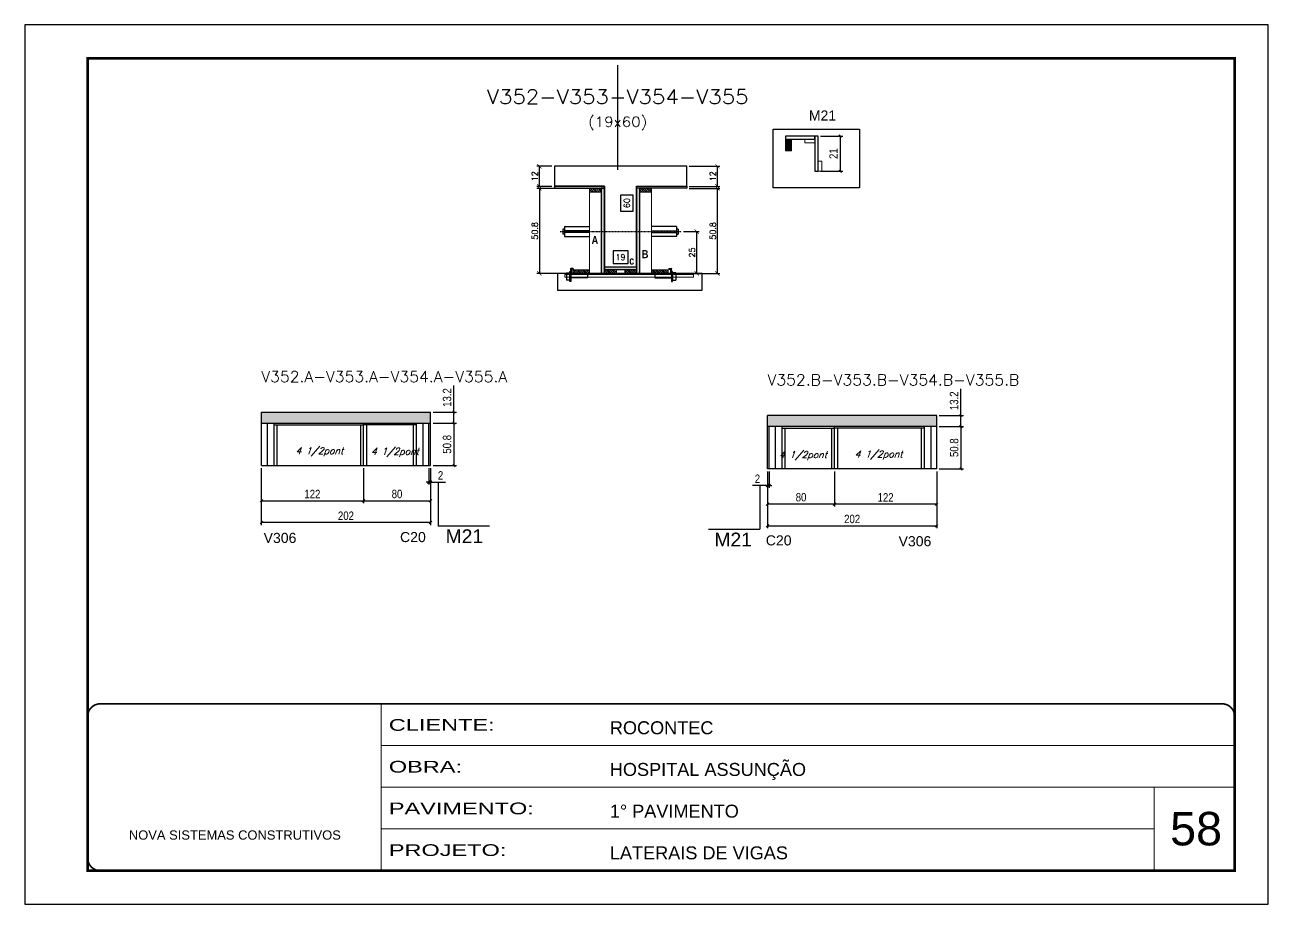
# Model space of a CAD drawing. Extents: x 137137 to 143418, y 10464 to 34486.
# Drawn here: x 138722 to 140207, y 17356 to 18406 of the extents above; entities that cross this region are included whole.
import ezdxf
from ezdxf.enums import TextEntityAlignment as Align

# ---------------------------------------------------------------- set-up
doc = ezdxf.new("R2010")
doc.units = 0
for name, pattern in [('CONTINUO', [0]), ('DASHED', [0.75, 0.5, -0.25]), ('HIDDEN', [0.375, 0.25, -0.125])]:
    doc.linetypes.add(name, pattern=pattern)
for name, color, linetype in [('5', 5, 'Continuous'), ('barrote', 251, 'Continuous'), ('COTA', 241, 'Continuous'), ('Cota Seção (2x)', 4, 'Continuous'), ('detalhes', 4, 'Continuous'), ('NOMENCLATURA', 7, 'Continuous'), ('Painéis', 200, 'Continuous'), ('presilha', 1, 'Continuous'), ('SARR_2.2x7', 40, 'Continuous'), ('SARR_3.5x7', 81, 'Continuous'), ('TENSOR', 3, 'Continuous'), ('texto', 7, 'Continuous'), ('Texto de Titulo', 7, 'Continuous'), ('Texto Qtd Sarr', 242, 'Continuous')]:
    doc.layers.add(name, color=color, linetype=linetype)
for name, color, linetype, lineweight in [('CARIMBO', 255, 'Continuous', 9), ('CONCRETO', 251, 'Continuous', 25), ('Folhas', 255, 'Continuous', 9), ('Hachura', 251, 'Continuous', 9), ('Madeira', 126, 'Continuous', 18), ('Sarr 2.2x7', 40, 'Continuous', 9), ('SARRAFO DE PRESSAO', 251, 'DASHED', 9), ('SCO-___-LAJ', 2, 'Continuous', 0), ('Texto Seção', 7, 'Continuous', 15)]:
    doc.layers.add(name, color=color, linetype=linetype, lineweight=lineweight)
doc.layers.add('Laje_Perimetro', color=7, linetype='Continuous', plot=False)
doc.styles.add('ARIAL', font='arial.ttf')
doc.styles.add('COTA TECNICA', font='techl___.ttf', dxfattribs={"height": 10})
doc.styles.add('REGUA-120', font='ROMANS.shx', dxfattribs={"height": 15})
doc.styles.add('Romans', font='romans.shx')
doc.styles.get("Standard").update_dxf_attribs({"font": 'arial.ttf'})
doc.styles.add('TECNICA', font='techb___.ttf', dxfattribs={"height": 10})
doc.styles.add('Tecnologia', font='')
doc.styles.get('Tecnologia').set_extended_font_data('Forgotten Futurist')
doc.dimstyles.new('Cota Seção (2x)', dxfattribs={"dimtxt": 7, "dimasz": 5, "dimexe": 3, "dimexo": 3, "dimgap": 2, "dimtad": 3, "dimdec": 1, "dimlfac": 0.5, "dimzin": 12, "dimdsep": 46, "dimtxsty": 'Romans', "dimblk": 'ARCHTICK', "dimcen": 0, "dimclrd": 4, "dimclre": 4, "dimclrt": 1, "dimadec": 1, "dimazin": 3, "dimtfac": 1, "dimtdec": 1, "dimtmove": 0, "dimatfit": 3, "dimldrblk": 'OBLIQUE', "dimfxl": 1, "dimtolj": 1, "dimtzin": 12, "dimarcsym": 0})
doc.dimstyles.new('Cota Seção interna', dxfattribs={"dimtxt": 7, "dimasz": 6, "dimexe": 0.18, "dimexo": 2, "dimgap": -4, "dimtad": 3, "dimdec": 1, "dimlfac": 0.5, "dimzin": 12, "dimdsep": 46, "dimtxsty": 'Romans', "dimblk": 'ARCHTICK', "dimcen": 0.09, "dimse1": 1, "dimse2": 1, "dimsd1": 1, "dimsd2": 1, "dimclrd": 180, "dimclre": 5, "dimclrt": 1, "dimadec": 0, "dimazin": 3, "dimtfac": 1, "dimtdec": 1, "dimtofl": 0, "dimtmove": 0, "dimatfit": 3, "dimldrblk": 'ARCHTICK', "dimfxl": 1, "dimtolj": 1, "dimtzin": 0, "dimarcsym": 0})
doc.dimstyles.new('PAINEL', dxfattribs={"dimtxt": 10, "dimasz": 3, "dimexe": 3, "dimexo": 3, "dimgap": 3, "dimtad": 1, "dimdec": 1, "dimzin": 12, "dimdsep": 46, "dimtxsty": 'COTA TECNICA', "dimblk1": 'OBLIQUE', "dimblk2": 'OBLIQUE', "dimsah": 1, "dimcen": 0.9, "dimclrd": 4, "dimclre": 4, "dimclrt": 240, "dimadec": 1, "dimazin": 3, "dimtfac": 1, "dimtdec": 1, "dimtmove": 0, "dimatfit": 3, "dimfxl": 1, "dimtolj": 1, "dimtzin": 12, "dimarcsym": 0})

# ---------------------------------------------------------------- blocks, each defined once
blk = doc.blocks.new('9999999999')
at = {"color": 30, "linetype": 'CONTINUO'}
for p, q in [((98564.6, 34230.2), (98564.6, 34429.4)), ((98564.6, 34379.6), (99584, 34379.6)), ((98564.6, 34329.8), (99488, 34329.8)), ((99584, 34329.8), (99488, 34329.8)), ((99488, 34329.8), (99488, 34230.2)), ((98564.6, 34280), (99488, 34280))]:
    blk.add_line(p, q, dxfattribs=at)
at = {"color": 30, "linetype": 'CONTINUO', "const_width": 2}
blk.add_lwpolyline([(99584, 34230.2), (99584, 34414.4, 0.414214), (99569, 34429.4), (98229, 34429.4, 0.414214), (98214, 34414.4), (98214, 34245.2, 0.414214), (98229, 34230.2), (99584, 34230.2)], format="xyb", dxfattribs=at)
at = {"layer": 'Folhas'}
blk.add_lwpolyline([(98139, 34190.2), (99624, 34190.2), (99624, 35240.2), (98139, 35240.2)], close=True, dxfattribs=at)
at = {"layer": 'Folhas', "color": 30, "const_width": 3}
blk.add_lwpolyline([(98214, 34230.2), (99584, 34230.2), (99584, 35200.2), (98214, 35200.2)], close=True, dxfattribs=at)
at = {"color": 7, "linetype": 'Continuous', "ltscale": 5, "style": 'ARIAL'}
for s, height, p in [('ROCONTEC', 15.48, (98837.7, 34393.1)), ('HOSPITAL ASSUNÇÃO', 15.483, (98837.7, 34343.3)), ('1° PAVIMENTO', 15.483, (98837.7, 34293.5)), ('NOVA SISTEMAS CONSTRUTIVOS', 11.059, (98263.2, 34267.2)), ('LATERAIS DE VIGAS', 15.483, (98837.7, 34243.7))]:
    blk.add_text(s, height=height, dxfattribs=at).set_placement(p)
at = {"layer": 'Folhas', "color": 7, "style": 'Tecnologia', "width": 1.5}
for s, p in [('CLIENTE:', (98573.7, 34397.2)), ('OBRA:', (98573.7, 34347.3)), ('PAVIMENTO:', (98573.7, 34297.5)), ('PROJETO:', (98573.7, 34247.7))]:
    blk.add_text(s, height=14, dxfattribs=at).set_placement(p)
blk = doc.blocks.new('_ArchTick')
at = {"color": 0, "linetype": 'ByBlock', "const_width": 0.15}
blk.add_lwpolyline([(-0.5, -0.5), (0.5, 0.5)], dxfattribs=at)
blk = doc.blocks.new('*D2159')
at = {"layer": 'COTA', "color": 4, "lineweight": -2, "transparency": 16777216}
for p, q in [((139515.8, 18210.5), (139552.5, 18210.5)), ((139549.5, 18108.9), (139549.5, 18210.5)), ((139498.2, 18108.9), (139552.5, 18108.9))]:
    blk.add_line(p, q, dxfattribs=at)
at = {"layer": 'Defpoints', "color": 0, "transparency": 16777216}
for p in [(139512.8, 18210.5), (139549.5, 18210.5), (139495.2, 18108.9)]:
    blk.add_point(p, dxfattribs=at)
at = {"layer": 'COTA', "color": 4, "lineweight": -2, "transparency": 16777216, "xscale": 5, "yscale": 5, "zscale": 5}
for p, rotation in [((139549.5, 18210.5), 90), ((139549.5, 18108.9), 270)]:
    blk.add_blockref('_ArchTick', p, dxfattribs=dict(at, rotation=rotation))
at = {"layer": 'COTA', "color": 1, "transparency": 16777216, "insert": (139544, 18159.7), "char_height": 7, "attachment_point": 5, "rotation": 90, "style": 'Romans'}
blk.add_mtext('\\A1;50.8', dxfattribs=at)
blk = doc.blocks.new('_Oblique')
at = {"color": 0, "linetype": 'ByBlock', "lineweight": -2}
blk.add_line((-0.5, -0.5), (0.5, 0.5), dxfattribs=at)
blk = doc.blocks.new('*D2160')
at = {"layer": 'COTA', "color": 4, "lineweight": -2, "transparency": 16777216}
for p, q in [((139515.8, 18236.9), (139552.5, 18236.9)), ((139549.5, 18212.9), (139549.5, 18236.9)), ((139515.8, 18212.9), (139552.5, 18212.9))]:
    blk.add_line(p, q, dxfattribs=at)
at = {"layer": 'Defpoints', "color": 0, "transparency": 16777216}
for p in [(139512.8, 18236.9), (139549.5, 18236.9), (139512.8, 18212.9)]:
    blk.add_point(p, dxfattribs=at)
at = {"layer": 'COTA', "color": 4, "lineweight": -2, "transparency": 16777216, "xscale": 5, "yscale": 5, "zscale": 5}
for p, rotation in [((139549.5, 18236.9), 90), ((139549.5, 18212.9), 270)]:
    blk.add_blockref('_ArchTick', p, dxfattribs=dict(at, rotation=rotation))
at = {"layer": 'COTA', "color": 1, "transparency": 16777216, "insert": (139544, 18224.9), "char_height": 7, "attachment_point": 5, "rotation": 90, "style": 'Romans'}
blk.add_mtext('\\A1;12', dxfattribs=at)
blk = doc.blocks.new('*D2161')
at = {"layer": 'Cota Seção (2x)', "color": 180, "lineweight": -2, "transparency": 16777216}
for p, q in [((139448.8, 18202.4), (139433.8, 18202.4)), ((139433.8, 18202.4), (139433.8, 18183.4)), ((139448.8, 18183.4), (139448.8, 18202.4)), ((139433.8, 18183.4), (139448.8, 18183.4))]:
    blk.add_line(p, q, dxfattribs=at)
at = {"layer": 'Defpoints', "color": 0, "transparency": 16777216}
for p in [(139452.8, 18236.9), (139452.8, 18236.9), (139452.8, 18116.9)]:
    blk.add_point(p, dxfattribs=at)
at = {"layer": 'Cota Seção (2x)', "color": 1, "transparency": 16777216, "insert": (139441.3, 18192.9), "char_height": 7, "attachment_point": 5, "rotation": 90, "style": 'Romans'}
blk.add_mtext('\\A1;60', dxfattribs=at)
blk = doc.blocks.new('PRESILHA METÁLICA 1')
at = {"layer": 'presilha'}
for p, q in [((0, 13), (6, 13)), ((0, 13), (0, 0)), ((6, 0), (0, 0)), ((6, 15.5), (7.5, 15.5)), ((6, -2.5), (6, 15.5)), ((6, 13), (6, 0)), ((7.5, 10.6), (7.5, 19.9)), ((7.5, 15.5), (7.5, -2.5)), ((37.5, 4.1), (7.5, 4.1)), ((12, 21), (8.6, 21)), ((9, 11.6), (9, 18.9)), ((12, 19.5), (9.6, 19.5)), ((37.5, 11), (9.6, 11)), ((12, 21), (12, 19.5)), ((37.5, 11), (37.5, 4.1)), ((7.5, -2.5), (6, -2.5))]:
    blk.add_line(p, q, dxfattribs=at)
for centre, radius, start, end in [((8.6, 19.9), 1.14, 90, 180), ((9.6, 18.9), 0.57, 90, 180), ((9.6, 11.6), 0.57, 180, 270)]:
    blk.add_arc(centre, radius, start, end, dxfattribs=at)
blk = doc.blocks.new('*D2162')
at = {"layer": 'Cota Seção (2x)', "color": 180, "lineweight": -2, "transparency": 16777216}
for p, q in [((139442.8, 18135.9), (139424.8, 18135.9)), ((139424.8, 18135.9), (139424.8, 18120.9)), ((139442.8, 18120.9), (139442.8, 18135.9)), ((139424.8, 18120.9), (139442.8, 18120.9))]:
    blk.add_line(p, q, dxfattribs=at)
at = {"layer": 'Defpoints', "color": 0, "transparency": 16777216}
for p in [(139414.8, 18108.9), (139452.8, 18116.9), (139452.8, 18108.9)]:
    blk.add_point(p, dxfattribs=at)
at = {"layer": 'Cota Seção (2x)', "color": 1, "transparency": 16777216, "insert": (139433.8, 18128.4), "char_height": 7, "attachment_point": 5, "style": 'Romans'}
blk.add_mtext('\\A1;19', dxfattribs=at)
blk = doc.blocks.new('*D2163')
at = {"layer": 'COTA', "color": 4, "lineweight": -2, "transparency": 16777216}
for p, q in [((139393.8, 18210.5), (139333.8, 18210.5)), ((139336.8, 18210.5), (139336.8, 18108.9)), ((139393.8, 18108.9), (139333.8, 18108.9))]:
    blk.add_line(p, q, dxfattribs=at)
at = {"layer": 'Defpoints', "color": 0, "transparency": 16777216}
for p in [(139396.8, 18210.5), (139336.8, 18108.9), (139396.8, 18108.9)]:
    blk.add_point(p, dxfattribs=at)
at = {"layer": 'COTA', "color": 4, "lineweight": -2, "transparency": 16777216, "xscale": 5, "yscale": 5, "zscale": 5}
for p, rotation in [((139336.8, 18210.5), 90), ((139336.8, 18108.9), 270)]:
    blk.add_blockref('_ArchTick', p, dxfattribs=dict(at, rotation=rotation))
at = {"layer": 'COTA', "color": 1, "transparency": 16777216, "insert": (139331.3, 18159.7), "char_height": 7, "attachment_point": 5, "rotation": 90, "style": 'Romans'}
blk.add_mtext('\\A1;50.8', dxfattribs=at)
blk = doc.blocks.new('*D2164')
at = {"layer": 'COTA', "color": 4, "lineweight": -2, "transparency": 16777216}
for p, q in [((139509.1, 18158.9), (139527.7, 18158.9)), ((139524.7, 18158.9), (139524.7, 18108.9)), ((139509.1, 18108.9), (139527.7, 18108.9))]:
    blk.add_line(p, q, dxfattribs=at)
at = {"layer": 'Defpoints', "color": 0, "transparency": 16777216}
for p in [(139506.1, 18158.9), (139506.1, 18108.9), (139524.7, 18108.9)]:
    blk.add_point(p, dxfattribs=at)
at = {"layer": 'COTA', "color": 4, "lineweight": -2, "transparency": 16777216, "xscale": 5, "yscale": 5, "zscale": 5}
for p, rotation in [((139524.7, 18158.9), 90), ((139524.7, 18108.9), 270)]:
    blk.add_blockref('_ArchTick', p, dxfattribs=dict(at, rotation=rotation))
at = {"layer": 'COTA', "color": 1, "transparency": 16777216, "insert": (139519.2, 18133.9), "char_height": 7, "attachment_point": 5, "rotation": 90, "style": 'Romans'}
blk.add_mtext('\\A1;25', dxfattribs=at)
blk = doc.blocks.new('titulo1')
at = {"layer": 'Defpoints', "color": 252, "linetype": 'HIDDEN', "ltscale": 2}
blk.add_line((0, 0), (0, 125), dxfattribs=at)
at = {"layer": 'Defpoints', "style": 'Romans', "oblique": 15}
blk.add_attdef('FOLHA', text='', height=10, dxfattribs=at).set_placement((0, 15.6), align=Align.MIDDLE_CENTER)
at = {"layer": 'Texto Qtd Sarr', "color": 3, "style": 'Romans', "oblique": 15}
for tag, height, p in [('TITULO', 17, (0, 71.4)), ('SEÇÃO', 12, (0, 41.5))]:
    blk.add_attdef(tag, text='', height=height, dxfattribs=at).set_placement(p, align=Align.MIDDLE_CENTER)
blk = doc.blocks.new('*D2186')
at = {"layer": 'COTA', "color": 4, "lineweight": -2, "transparency": 16777216}
for p, q in [((139351.8, 18236.9), (139333.8, 18236.9)), ((139336.8, 18212.9), (139336.8, 18236.9)), ((139351.8, 18212.9), (139333.8, 18212.9))]:
    blk.add_line(p, q, dxfattribs=at)
at = {"layer": 'Defpoints', "color": 0, "transparency": 16777216}
for p in [(139336.8, 18236.9), (139354.8, 18236.9), (139354.8, 18212.9)]:
    blk.add_point(p, dxfattribs=at)
at = {"layer": 'COTA', "color": 4, "lineweight": -2, "transparency": 16777216, "xscale": 5, "yscale": 5, "zscale": 5}
for p, rotation in [((139336.8, 18236.9), 90), ((139336.8, 18212.9), 270)]:
    blk.add_blockref('_ArchTick', p, dxfattribs=dict(at, rotation=rotation))
at = {"layer": 'COTA', "color": 1, "transparency": 16777216, "insert": (139331.3, 18224.9), "char_height": 7, "attachment_point": 5, "rotation": 90, "style": 'Romans'}
blk.add_mtext('\\A1;12', dxfattribs=at)
blk = doc.blocks.new('*D2187')
at = {"layer": 'Defpoints', "color": 0, "linetype": 'ByBlock', "transparency": 16777216}
for p in [(139669.8, 18272.9), (139669.8, 18230.9), (139696.3, 18230.9)]:
    blk.add_point(p, dxfattribs=at)
at = {"layer": 'Sarr 2.2x7', "color": 4, "linetype": 'ByBlock', "lineweight": -2, "transparency": 16777216}
for p, q in [((139672.8, 18272.9), (139699.3, 18272.9)), ((139696.3, 18272.9), (139696.3, 18230.9)), ((139672.8, 18230.9), (139699.3, 18230.9))]:
    blk.add_line(p, q, dxfattribs=at)
at = {"layer": 'Sarr 2.2x7', "color": 4, "linetype": 'ByBlock', "lineweight": -2, "transparency": 16777216, "xscale": 3, "yscale": 3, "zscale": 3}
for p, rotation in [((139696.3, 18272.9), 90), ((139696.3, 18230.9), 270)]:
    blk.add_blockref('_Oblique', p, dxfattribs=dict(at, rotation=rotation))
at = {"layer": 'Sarr 2.2x7', "color": 240, "linetype": 'ByBlock', "transparency": 16777216, "insert": (139688.2, 18251.9), "char_height": 10, "attachment_point": 5, "rotation": 90, "style": 'COTA TECNICA'}
blk.add_mtext('\\A1;21', dxfattribs=at)
blk = doc.blocks.new('*D2188')
at = {"layer": 'COTA', "color": 4, "lineweight": -2, "ltscale": 25, "transparency": 16777216}
for p, q in [((139004.7, 17876.4), (139004.7, 17808.4)), ((139206.8, 17876.4), (139206.8, 17808.4)), ((139206.8, 17811.4), (139004.7, 17811.4))]:
    blk.add_line(p, q, dxfattribs=at)
at = {"layer": 'Defpoints', "color": 0, "ltscale": 25, "transparency": 16777216}
for p in [(139004.7, 17879.4), (139206.8, 17879.4), (139004.7, 17811.4)]:
    blk.add_point(p, dxfattribs=at)
at = {"layer": 'COTA', "color": 4, "lineweight": -2, "ltscale": 25, "transparency": 16777216, "xscale": 3, "yscale": 3, "zscale": 3, "rotation": 180}
blk.add_blockref('_Oblique', (139004.7, 17811.4), dxfattribs=at)
at = {"layer": 'COTA', "color": 4, "lineweight": -2, "ltscale": 25, "transparency": 16777216, "xscale": 3, "yscale": 3, "zscale": 3}
blk.add_blockref('_Oblique', (139206.8, 17811.4), dxfattribs=at)
at = {"layer": 'COTA', "color": 240, "ltscale": 25, "transparency": 16777216, "insert": (139105.8, 17819.5), "char_height": 10, "attachment_point": 5, "style": 'COTA TECNICA'}
blk.add_mtext('\\A1;202', dxfattribs=at)
blk = doc.blocks.new('*D2209')
at = {"layer": 'COTA', "color": 4, "lineweight": -2, "ltscale": 25, "transparency": 16777216}
for p, q in [((139004.7, 17876.4), (139004.7, 17834.4)), ((139126.7, 17876.4), (139126.7, 17834.4)), ((139004.7, 17837.4), (139126.7, 17837.4))]:
    blk.add_line(p, q, dxfattribs=at)
at = {"layer": 'Defpoints', "color": 0, "ltscale": 25, "transparency": 16777216}
for p in [(139004.7, 17879.4), (139126.7, 17879.4), (139126.7, 17837.4)]:
    blk.add_point(p, dxfattribs=at)
at = {"layer": 'COTA', "color": 4, "lineweight": -2, "ltscale": 25, "transparency": 16777216, "xscale": 3, "yscale": 3, "zscale": 3, "rotation": 180}
blk.add_blockref('_Oblique', (139004.7, 17837.4), dxfattribs=at)
at = {"layer": 'COTA', "color": 4, "lineweight": -2, "ltscale": 25, "transparency": 16777216, "xscale": 3, "yscale": 3, "zscale": 3}
blk.add_blockref('_Oblique', (139126.7, 17837.4), dxfattribs=at)
at = {"layer": 'COTA', "color": 240, "ltscale": 25, "transparency": 16777216, "insert": (139065.7, 17845.5), "char_height": 10, "attachment_point": 5, "style": 'COTA TECNICA'}
blk.add_mtext('\\A1;122', dxfattribs=at)
blk = doc.blocks.new('*D2180')
at = {"layer": 'COTA', "color": 4, "lineweight": -2, "ltscale": 25, "transparency": 16777216}
for p, q in [((139126.7, 17876.4), (139126.7, 17834.4)), ((139206.8, 17876.4), (139206.8, 17834.4)), ((139126.7, 17837.4), (139206.8, 17837.4))]:
    blk.add_line(p, q, dxfattribs=at)
at = {"layer": 'Defpoints', "color": 0, "ltscale": 25, "transparency": 16777216}
for p in [(139126.7, 17879.4), (139206.8, 17879.4), (139206.8, 17837.4)]:
    blk.add_point(p, dxfattribs=at)
at = {"layer": 'COTA', "color": 4, "lineweight": -2, "ltscale": 25, "transparency": 16777216, "xscale": 3, "yscale": 3, "zscale": 3, "rotation": 180}
blk.add_blockref('_Oblique', (139126.7, 17837.4), dxfattribs=at)
at = {"layer": 'COTA', "color": 4, "lineweight": -2, "ltscale": 25, "transparency": 16777216, "xscale": 3, "yscale": 3, "zscale": 3}
blk.add_blockref('_Oblique', (139206.8, 17837.4), dxfattribs=at)
at = {"layer": 'COTA', "color": 240, "ltscale": 25, "transparency": 16777216, "insert": (139166.8, 17845.5), "char_height": 10, "attachment_point": 5, "style": 'COTA TECNICA'}
blk.add_mtext('\\A1;80', dxfattribs=at)
blk = doc.blocks.new('*D2210')
at = {"layer": 'COTA', "color": 4, "lineweight": -2, "ltscale": 25, "transparency": 16777216}
for p, q in [((139209.8, 17930.2), (139237.8, 17930.2)), ((139234.8, 17930.2), (139234.8, 17879.4)), ((139209.8, 17879.4), (139237.8, 17879.4))]:
    blk.add_line(p, q, dxfattribs=at)
at = {"layer": 'Defpoints', "color": 0, "ltscale": 25, "transparency": 16777216}
for p in [(139206.8, 17930.2), (139206.8, 17879.4), (139234.8, 17879.4)]:
    blk.add_point(p, dxfattribs=at)
at = {"layer": 'COTA', "color": 4, "lineweight": -2, "ltscale": 25, "transparency": 16777216, "xscale": 3, "yscale": 3, "zscale": 3}
for p, rotation in [((139234.8, 17930.2), 90), ((139234.8, 17879.4), 270)]:
    blk.add_blockref('_Oblique', p, dxfattribs=dict(at, rotation=rotation))
at = {"layer": 'COTA', "color": 240, "ltscale": 25, "transparency": 16777216, "insert": (139226.6, 17904.8), "char_height": 10, "attachment_point": 5, "rotation": 90, "style": 'COTA TECNICA'}
blk.add_mtext('\\A1;50.8', dxfattribs=at)
blk = doc.blocks.new('*D2211')
at = {"layer": 'COTA', "color": 4, "lineweight": -2, "ltscale": 25, "transparency": 16777216}
for p, q in [((139234.8, 17943.4), (139234.8, 17975.1)), ((139209.8, 17943.4), (139237.8, 17943.4)), ((139234.8, 17930.2), (139234.8, 17943.4)), ((139209.8, 17930.2), (139237.8, 17930.2))]:
    blk.add_line(p, q, dxfattribs=at)
at = {"layer": 'Defpoints', "color": 0, "ltscale": 25, "transparency": 16777216}
for p in [(139206.8, 17943.4), (139234.8, 17943.4), (139206.8, 17930.2)]:
    blk.add_point(p, dxfattribs=at)
at = {"layer": 'COTA', "color": 4, "lineweight": -2, "ltscale": 25, "transparency": 16777216, "xscale": 3, "yscale": 3, "zscale": 3}
for p, rotation in [((139234.8, 17943.4), 90), ((139234.8, 17930.2), 270)]:
    blk.add_blockref('_Oblique', p, dxfattribs=dict(at, rotation=rotation))
at = {"layer": 'COTA', "color": 240, "ltscale": 25, "transparency": 16777216, "insert": (139226.6, 17960.7), "char_height": 10, "attachment_point": 5, "rotation": 90, "style": 'COTA TECNICA'}
blk.add_mtext('\\A1;13.2', dxfattribs=at)
blk = doc.blocks.new('*D2212')
at = {"layer": 'COTA', "color": 4, "lineweight": -2, "ltscale": 25, "transparency": 16777216}
for p, q in [((139204.8, 17876.4), (139204.8, 17856.7)), ((139206.8, 17876.4), (139206.8, 17856.7)), ((139204.8, 17859.7), (139201.8, 17859.7)), ((139204.8, 17859.7), (139206.8, 17859.7)), ((139206.8, 17859.7), (139224.9, 17859.7))]:
    blk.add_line(p, q, dxfattribs=at)
at = {"layer": 'Defpoints', "color": 0, "ltscale": 25, "transparency": 16777216}
for p in [(139204.8, 17879.4), (139206.8, 17879.4), (139206.8, 17859.7)]:
    blk.add_point(p, dxfattribs=at)
at = {"layer": 'COTA', "color": 4, "lineweight": -2, "ltscale": 25, "transparency": 16777216, "xscale": 3, "yscale": 3, "zscale": 3}
blk.add_blockref('_Oblique', (139204.8, 17859.7), dxfattribs=at)
at = {"layer": 'COTA', "color": 4, "lineweight": -2, "ltscale": 25, "transparency": 16777216, "xscale": 3, "yscale": 3, "zscale": 3, "rotation": 180}
blk.add_blockref('_Oblique', (139206.8, 17859.7), dxfattribs=at)
at = {"layer": 'COTA', "color": 240, "ltscale": 25, "transparency": 16777216, "insert": (139218.8, 17867.7), "char_height": 10, "attachment_point": 5, "style": 'COTA TECNICA'}
blk.add_mtext('\\A1;2', dxfattribs=at)
blk = doc.blocks.new('*D2213')
at = {"layer": 'COTA', "color": 4, "lineweight": -2, "ltscale": 25, "transparency": 16777216}
for p, q in [((139609.4, 17872.4), (139609.4, 17804.5)), ((139811.4, 17872.4), (139811.4, 17804.5)), ((139609.4, 17807.5), (139811.4, 17807.5))]:
    blk.add_line(p, q, dxfattribs=at)
at = {"layer": 'Defpoints', "color": 0, "ltscale": 25, "transparency": 16777216}
for p in [(139609.4, 17875.4), (139811.4, 17875.4), (139811.4, 17807.5)]:
    blk.add_point(p, dxfattribs=at)
at = {"layer": 'COTA', "color": 4, "lineweight": -2, "ltscale": 25, "transparency": 16777216, "xscale": 3, "yscale": 3, "zscale": 3, "rotation": 180}
blk.add_blockref('_Oblique', (139609.4, 17807.5), dxfattribs=at)
at = {"layer": 'COTA', "color": 4, "lineweight": -2, "ltscale": 25, "transparency": 16777216, "xscale": 3, "yscale": 3, "zscale": 3}
blk.add_blockref('_Oblique', (139811.4, 17807.5), dxfattribs=at)
at = {"layer": 'COTA', "color": 240, "ltscale": 25, "transparency": 16777216, "insert": (139710.4, 17815.6), "char_height": 10, "attachment_point": 5, "style": 'COTA TECNICA'}
blk.add_mtext('\\A1;202', dxfattribs=at)
blk = doc.blocks.new('*D2214')
at = {"layer": 'COTA', "color": 4, "lineweight": -2, "ltscale": 25, "transparency": 16777216}
for p, q in [((139689.4, 17872.4), (139689.4, 17830.4)), ((139811.4, 17872.4), (139811.4, 17830.4)), ((139811.4, 17833.4), (139689.4, 17833.4))]:
    blk.add_line(p, q, dxfattribs=at)
at = {"layer": 'Defpoints', "color": 0, "ltscale": 25, "transparency": 16777216}
for p in [(139689.4, 17875.4), (139811.4, 17875.4), (139689.4, 17833.4)]:
    blk.add_point(p, dxfattribs=at)
at = {"layer": 'COTA', "color": 4, "lineweight": -2, "ltscale": 25, "transparency": 16777216, "xscale": 3, "yscale": 3, "zscale": 3, "rotation": 180}
blk.add_blockref('_Oblique', (139689.4, 17833.4), dxfattribs=at)
at = {"layer": 'COTA', "color": 4, "lineweight": -2, "ltscale": 25, "transparency": 16777216, "xscale": 3, "yscale": 3, "zscale": 3}
blk.add_blockref('_Oblique', (139811.4, 17833.4), dxfattribs=at)
at = {"layer": 'COTA', "color": 240, "ltscale": 25, "transparency": 16777216, "insert": (139750.4, 17841.5), "char_height": 10, "attachment_point": 5, "style": 'COTA TECNICA'}
blk.add_mtext('\\A1;122', dxfattribs=at)
blk = doc.blocks.new('*D2181')
at = {"layer": 'COTA', "color": 4, "lineweight": -2, "ltscale": 25, "transparency": 16777216}
for p, q in [((139609.4, 17872.4), (139609.4, 17830.4)), ((139689.4, 17872.4), (139689.4, 17830.4)), ((139689.4, 17833.4), (139609.4, 17833.4))]:
    blk.add_line(p, q, dxfattribs=at)
at = {"layer": 'Defpoints', "color": 0, "ltscale": 25, "transparency": 16777216}
for p in [(139609.4, 17875.4), (139689.4, 17875.4), (139609.4, 17833.4)]:
    blk.add_point(p, dxfattribs=at)
at = {"layer": 'COTA', "color": 4, "lineweight": -2, "ltscale": 25, "transparency": 16777216, "xscale": 3, "yscale": 3, "zscale": 3, "rotation": 180}
blk.add_blockref('_Oblique', (139609.4, 17833.4), dxfattribs=at)
at = {"layer": 'COTA', "color": 4, "lineweight": -2, "ltscale": 25, "transparency": 16777216, "xscale": 3, "yscale": 3, "zscale": 3}
blk.add_blockref('_Oblique', (139689.4, 17833.4), dxfattribs=at)
at = {"layer": 'COTA', "color": 240, "ltscale": 25, "transparency": 16777216, "insert": (139649.4, 17841.6), "char_height": 10, "attachment_point": 5, "style": 'COTA TECNICA'}
blk.add_mtext('\\A1;80', dxfattribs=at)
blk = doc.blocks.new('*D2215')
at = {"layer": 'COTA', "color": 4, "lineweight": -2, "ltscale": 25, "transparency": 16777216}
for p, q in [((139609.4, 17872.4), (139609.4, 17852.7)), ((139611.4, 17872.4), (139611.4, 17852.7)), ((139609.4, 17855.7), (139591.3, 17855.7)), ((139611.4, 17855.7), (139609.4, 17855.7)), ((139611.4, 17855.7), (139614.4, 17855.7))]:
    blk.add_line(p, q, dxfattribs=at)
at = {"layer": 'Defpoints', "color": 0, "ltscale": 25, "transparency": 16777216}
for p in [(139609.4, 17875.4), (139611.4, 17875.4), (139609.4, 17855.7)]:
    blk.add_point(p, dxfattribs=at)
at = {"layer": 'COTA', "color": 4, "lineweight": -2, "ltscale": 25, "transparency": 16777216, "xscale": 3, "yscale": 3, "zscale": 3}
blk.add_blockref('_Oblique', (139609.4, 17855.7), dxfattribs=at)
at = {"layer": 'COTA', "color": 4, "lineweight": -2, "ltscale": 25, "transparency": 16777216, "xscale": 3, "yscale": 3, "zscale": 3, "rotation": 180}
blk.add_blockref('_Oblique', (139611.4, 17855.7), dxfattribs=at)
at = {"layer": 'COTA', "color": 240, "ltscale": 25, "transparency": 16777216, "insert": (139597.3, 17863.7), "char_height": 10, "attachment_point": 5, "style": 'COTA TECNICA'}
blk.add_mtext('\\A1;2', dxfattribs=at)
blk = doc.blocks.new('*D2216')
at = {"layer": 'COTA', "color": 4, "lineweight": -2, "ltscale": 25, "transparency": 16777216}
for p, q in [((139814.4, 17926.2), (139843.4, 17926.2)), ((139840.4, 17926.2), (139840.4, 17875.4)), ((139814.4, 17875.4), (139843.4, 17875.4))]:
    blk.add_line(p, q, dxfattribs=at)
at = {"layer": 'Defpoints', "color": 0, "ltscale": 25, "transparency": 16777216}
for p in [(139811.4, 17926.2), (139811.4, 17875.4), (139840.4, 17875.4)]:
    blk.add_point(p, dxfattribs=at)
at = {"layer": 'COTA', "color": 4, "lineweight": -2, "ltscale": 25, "transparency": 16777216, "xscale": 3, "yscale": 3, "zscale": 3}
for p, rotation in [((139840.4, 17926.2), 90), ((139840.4, 17875.4), 270)]:
    blk.add_blockref('_Oblique', p, dxfattribs=dict(at, rotation=rotation))
at = {"layer": 'COTA', "color": 240, "ltscale": 25, "transparency": 16777216, "insert": (139832.3, 17900.8), "char_height": 10, "attachment_point": 5, "rotation": 90, "style": 'COTA TECNICA'}
blk.add_mtext('\\A1;50.8', dxfattribs=at)
blk = doc.blocks.new('*D2217')
at = {"layer": 'COTA', "color": 4, "lineweight": -2, "ltscale": 25, "transparency": 16777216}
for p, q in [((139840.4, 17939.4), (139840.4, 17971.2)), ((139814.4, 17939.4), (139843.4, 17939.4)), ((139840.4, 17926.2), (139840.4, 17939.4)), ((139814.4, 17926.2), (139843.4, 17926.2))]:
    blk.add_line(p, q, dxfattribs=at)
at = {"layer": 'Defpoints', "color": 0, "ltscale": 25, "transparency": 16777216}
for p in [(139811.4, 17939.4), (139840.4, 17939.4), (139811.4, 17926.2)]:
    blk.add_point(p, dxfattribs=at)
at = {"layer": 'COTA', "color": 4, "lineweight": -2, "ltscale": 25, "transparency": 16777216, "xscale": 3, "yscale": 3, "zscale": 3}
for p, rotation in [((139840.4, 17939.4), 90), ((139840.4, 17926.2), 270)]:
    blk.add_blockref('_Oblique', p, dxfattribs=dict(at, rotation=rotation))
at = {"layer": 'COTA', "color": 240, "ltscale": 25, "transparency": 16777216, "insert": (139832.2, 17956.8), "char_height": 10, "attachment_point": 5, "rotation": 90, "style": 'COTA TECNICA'}
blk.add_mtext('\\A1;13.2', dxfattribs=at)

msp = doc.modelspace()

# ---------------------------------------------------------------- hatches: boundary and pattern name
at = {"layer": 'COTA', "linetype": 'ByBlock'}
h = msp.add_hatch(dxfattribs=at)
h.set_pattern_fill('AR-CONC', color=256, scale=0.03)
h.set_pattern_definition([(50, (-370.7545, -15249.248), (5.46554007, -0.47817257), [0.5715, -6.2865]), (355, (-370.7545, -15249.248), (-1.05730264, 5.73170536), [0.4572, -5.02921753]), (100.4514447, (-370.299, -15249.2876), (4.40823741, 5.25353256), [0.48570026, -5.34270734]), (46.1842, (-370.7545, -15247.724), (8.13237123, -1.26126984), [0.85725, -9.42975]), (96.6355576, (-370.077, -15247.829), (7.122124, 7.42278374), [0.7285507, -8.01406824]), (351.184151, (-370.7545, -15247.724), (7.122124, 7.42278374), [0.685799, -7.54379196]), (21, (-369.9925, -15248.105), (4.54843174, -3.06795595), [0.5715, -6.2865]), (326, (-369.9925, -15248.105), (1.85406085, 5.52563898), [0.4572, -5.0292]), (71.451445, (-369.6135, -15248.3605), (6.40249258, 2.45768307), [0.48570026, -5.34269813]), (37.5, (-370.7545, -15249.2478), (0.092658098, 2.536651166), [0, -4.96824, 0, -5.1054, 0, -5.04825]), (7.5, (-370.7545, -15249.2478), (2.004589875, 3.005417245), [0, -2.91084, 0, -4.85394, 0, -1.92405]), (327.5, (-372.4538, -15249.2478), (4.067717855, -0.17186232), [0, -1.905, 0, -5.9436, 0, -7.8867]), (317.5, (-373.2158, -15249.2478), (4.44387544, 0.76279473), [0, -2.4765, 0, -3.94716, 0, -5.6007])])
h.paths.add_polyline_path([(139206.78, 17930.18), (139206.78, 17943.38), (139004.74, 17943.38), (139004.74, 17930.18)])
h = msp.add_hatch(dxfattribs=at)
h.set_pattern_fill('AR-CONC', color=256, scale=0.03)
h.set_pattern_definition([(50, (233.886, -15253.203), (5.46554007, -0.47817257), [0.5715, -6.2865]), (355, (233.886, -15253.203), (-1.05730264, 5.73170536), [0.4572, -5.02921753]), (100.4514447, (234.3413, -15253.243), (4.40823741, 5.25353256), [0.48570026, -5.34270734]), (46.1842, (233.886, -15251.679), (8.13237123, -1.26126984), [0.85725, -9.42975]), (96.6355576, (234.5635, -15251.784), (7.122124, 7.42278374), [0.7285507, -8.01406824]), (351.184151, (233.886, -15251.679), (7.122124, 7.42278374), [0.685799, -7.54379196]), (21, (234.648, -15252.06), (4.54843174, -3.06795595), [0.5715, -6.2865]), (326, (234.648, -15252.06), (1.85406085, 5.52563898), [0.4572, -5.0292]), (71.451445, (235.027, -15252.316), (6.40249258, 2.45768307), [0.48570026, -5.34269813]), (37.5, (233.8858, -15253.2032), (0.092658098, 2.536651166), [0, -4.96824, 0, -5.1054, 0, -5.04825]), (7.5, (233.8858, -15253.2032), (2.004589875, 3.005417245), [0, -2.91084, 0, -4.85394, 0, -1.92405]), (327.5, (232.1866, -15253.2032), (4.067717855, -0.17186232), [0, -1.905, 0, -5.9436, 0, -7.8867]), (317.5, (231.4246, -15253.203), (4.44387544, 0.76279473), [0, -2.4765, 0, -3.94716, 0, -5.6007])])
h.paths.add_polyline_path([(139811.42, 17926.22), (139811.42, 17939.42), (139609.38, 17939.42), (139609.38, 17926.22)])
at = {"layer": 'Hachura'}
h = msp.add_hatch(color=256, dxfattribs=at)
h.dxf.hatch_style = 1
h.paths.add_polyline_path([(139414.8, 18210.53), (139414.8, 18212.93), (139354.8, 18212.93), (139354.8, 18210.53)])
h = msp.add_hatch(dxfattribs=at)
h.set_pattern_fill('ANSI31', color=256, scale=0.5, angle=270, style=0)
h.set_pattern_definition([(315, (162302.6139, 9902.882), (1.12253202, 1.12253202), [])])
h.paths.add_polyline_path([(139396.79, 18206.13), (139396.79, 18210.53), (139410.79, 18210.53), (139410.79, 18206.13)])
h = msp.add_hatch(color=256, dxfattribs=at)
h.dxf.hatch_style = 1
h.paths.add_polyline_path([(139414.79, 18210.53), (139410.79, 18210.53), (139410.79, 18108.93), (139414.79, 18108.93)])
h = msp.add_hatch(color=256, dxfattribs=at)
h.dxf.hatch_style = 1
h.paths.add_polyline_path([(139452.79, 18210.53), (139452.79, 18212.93), (139512.79, 18212.93), (139512.79, 18210.53)])
h = msp.add_hatch(color=256, dxfattribs=at)
h.dxf.hatch_style = 1
h.paths.add_polyline_path([(139456.79, 18210.53), (139452.79, 18210.53), (139452.79, 18108.93), (139456.79, 18108.93)])
h = msp.add_hatch(dxfattribs=at)
h.set_pattern_fill('ANSI31', color=256, scale=0.5, angle=270, style=0)
h.set_pattern_definition([(315, (162362.6139, 9902.882), (1.12253202, 1.12253202), [])])
h.paths.add_polyline_path([(139456.79, 18206.13), (139456.79, 18210.53), (139470.79, 18210.53), (139470.79, 18206.13)])
h = msp.add_hatch(dxfattribs=at)
h.set_pattern_fill('ANSI31', color=256, scale=0.5, angle=270, style=0)
h.set_pattern_definition([(315, (162268.6139, 9879.282), (1.12253202, 1.12253202), [])])
h.paths.add_polyline_path([(139396.79, 18108.93), (139396.79, 18113.33), (139376.79, 18113.33), (139376.79, 18108.93)])
h = msp.add_hatch(color=256, dxfattribs=at)
h.dxf.hatch_style = 1
h.paths.add_polyline_path([(139414.8, 18113.33), (139414.8, 18116.93), (139452.79, 18116.93), (139452.79, 18113.33)])
h = msp.add_hatch(dxfattribs=at)
h.set_pattern_fill('ANSI31', color=256, scale=0.5, angle=270, style=0)
h.set_pattern_definition([(315, (162371.416, 9879.282), (1.12253202, 1.12253202), [])])
h.paths.add_polyline_path([(139414.8, 18108.93), (139414.8, 18113.33), (139428.8, 18113.33), (139428.8, 18108.93)])
h = msp.add_hatch(dxfattribs=at)
h.set_pattern_fill('ANSI31', color=256, scale=0.5, angle=270, style=0)
h.set_pattern_definition([(315, (162371.4139, 9879.282), (1.12253202, 1.12253202), [])])
h.paths.add_polyline_path([(139452.79, 18108.93), (139452.79, 18113.33), (139438.79, 18113.33), (139438.79, 18108.93)])
h = msp.add_hatch(dxfattribs=at)
h.set_pattern_fill('ANSI31', color=256, scale=0.5, angle=270, style=0)
h.set_pattern_definition([(315, (162362.6139, 9879.282), (1.12253202, 1.12253202), [])])
h.paths.add_polyline_path([(139490.79, 18108.93), (139490.79, 18113.33), (139470.79, 18113.33), (139470.79, 18108.93)])
at = {"layer": 'Madeira'}
h = msp.add_hatch(dxfattribs=at)
h.set_pattern_fill('ANSI31', color=256, scale=0.2, angle=270, style=0)
h.set_pattern_definition([(315, (156266.8211, 4921.1487), (0.449012806, 0.449012806), [])])
h.paths.add_polyline_path([(139630.88, 18255.28), (139637.88, 18255.28), (139637.88, 18269.28), (139630.88, 18269.28)])

# ---------------------------------------------------------------- linework, layer by layer
at = {"ltscale": 3}
for p, q in [((139364.79, 18161.9), (139364.79, 18155.9)), ((139366.79, 18161.9), (139364.79, 18161.9)), ((139366.79, 18164.9), (139366.79, 18152.9)), ((139366.79, 18164.9), (139396.79, 18164.9)), ((139500.79, 18164.9), (139470.79, 18164.9)), ((139500.79, 18164.9), (139500.79, 18152.9)), ((139502.79, 18161.9), (139500.79, 18161.9)), ((139502.79, 18161.9), (139502.79, 18155.9)), ((139366.79, 18155.9), (139364.79, 18155.9)), ((139396.79, 18159.9), (139366.79, 18159.9)), ((139396.79, 18157.9), (139366.79, 18157.9)), ((139366.79, 18152.9), (139396.79, 18152.9)), ((139470.79, 18159.9), (139500.79, 18159.9)), ((139470.79, 18157.9), (139500.79, 18157.9)), ((139500.79, 18152.9), (139470.79, 18152.9)), ((139500.79, 18155.9), (139502.79, 18155.9))]:
    msp.add_line(p, q, dxfattribs=at)
at = {"linetype": 'ByBlock'}
msp.add_lwpolyline([(139615.89, 18281.04), (139719.33, 18281.04), (139719.33, 18211.22), (139615.89, 18211.22)], close=True, dxfattribs=at)
at = {"layer": 'barrote'}
msp.add_lwpolyline([(139358.43, 18088.93), (139531.4, 18088.93), (139531.4, 18108.93), (139358.43, 18108.93)], close=True, dxfattribs=at)
at = {"layer": 'CONCRETO'}
msp.add_lwpolyline([(139414.79, 18212.93), (139414.79, 18113.33), (139414.8, 18113.33), (139414.8, 18116.93), (139452.79, 18116.93), (139452.79, 18212.93), (139512.79, 18212.93), (139512.79, 18236.93), (139452.79, 18236.93), (139452.79, 18236.93), (139414.79, 18236.93), (139354.8, 18236.93), (139354.8, 18212.93)], close=True, dxfattribs=at)
at = {"layer": 'COTA', "linetype": 'ByBlock'}
for p, q in [((139004.74, 17943.38), (139206.78, 17943.38)), ((139004.74, 17930.18), (139004.74, 17943.38)), ((139206.78, 17930.18), (139206.78, 17943.38)), ((139811.42, 17939.42), (139609.38, 17939.42)), ((139609.38, 17926.22), (139609.38, 17939.42)), ((139811.42, 17926.22), (139811.42, 17939.42))]:
    msp.add_line(p, q, dxfattribs=at)
at = {"layer": 'Laje_Perimetro'}
msp.add_lwpolyline([(140207.29, 18405.72), (138722.29, 18405.72), (138722.29, 17355.72), (140207.29, 17355.72)], close=True, dxfattribs=at)
at = {"layer": 'Madeira'}
for points in [[(139630.88, 18269.28), (139637.88, 18269.28), (139637.88, 18255.28), (139630.88, 18255.28)], [(139396.79, 18206.13), (139396.79, 18210.53), (139410.79, 18210.53), (139410.79, 18206.13)], [(139396.79, 18210.53), (139410.79, 18210.53), (139410.79, 18108.93), (139396.79, 18108.93)], [(139456.79, 18206.13), (139456.79, 18210.53), (139470.79, 18210.53), (139470.79, 18206.13)], [(139456.79, 18210.53), (139470.79, 18210.53), (139470.79, 18108.93), (139456.79, 18108.93)], [(139396.79, 18108.93), (139396.79, 18113.33), (139376.79, 18113.33), (139376.79, 18108.93)], [(139414.8, 18108.93), (139414.8, 18113.33), (139428.8, 18113.33), (139428.8, 18108.93)], [(139452.79, 18108.93), (139452.79, 18113.33), (139438.79, 18113.33), (139438.79, 18108.93)], [(139490.79, 18108.93), (139490.79, 18113.33), (139470.79, 18113.33), (139470.79, 18108.93)]]:
    msp.add_lwpolyline(points, close=True, dxfattribs=at)
at = {"layer": 'NOMENCLATURA', "linetype": 'Continuous'}
for p, q in [((139215.83, 17859.68), (139215.83, 17807.28)), ((139600.32, 17855.73), (139600.32, 17803.33)), ((139277.32, 17807.28), (139215.83, 17807.28)), ((139538.83, 17803.33), (139600.32, 17803.33))]:
    msp.add_line(p, q, dxfattribs=at)
at = {"layer": 'Painéis'}
for p, q in [((139004.74, 17930.18), (139206.78, 17930.18)), ((139811.42, 17926.22), (139609.38, 17926.22)), ((139004.74, 17879.38), (139206.78, 17879.38)), ((139811.42, 17875.42), (139609.38, 17875.42))]:
    msp.add_line(p, q, dxfattribs=at)
at = {"layer": 'Painéis', "ltscale": 25}
for p, q in [((139004.74, 17879.38), (139004.74, 17930.18)), ((139126.74, 17879.38), (139126.74, 17930.18)), ((139204.78, 17879.38), (139204.78, 17930.18)), ((139206.78, 17879.38), (139206.78, 17930.18)), ((139609.38, 17875.42), (139609.38, 17926.22)), ((139611.38, 17875.42), (139611.38, 17926.22)), ((139689.42, 17875.42), (139689.42, 17926.22)), ((139811.42, 17875.42), (139811.42, 17926.22))]:
    msp.add_line(p, q, dxfattribs=at)
at = {"layer": 'Painéis', "linetype": 'ByBlock'}
msp.add_lwpolyline([(139665.84, 18272.88), (139630.9, 18272.88), (139630.9, 18269.28), (139665.84, 18269.28), (139665.84, 18272.88)], dxfattribs=at)
at = {"layer": 'Painéis'}
for points in [[(139665.84, 18230.88), (139669.84, 18230.88), (139669.84, 18272.88), (139665.84, 18272.88)], [(139414.8, 18210.53), (139414.8, 18212.93), (139354.8, 18212.93), (139354.8, 18210.53)], [(139414.79, 18210.53), (139410.79, 18210.53), (139410.79, 18108.93), (139414.79, 18108.93)], [(139452.79, 18210.53), (139452.79, 18212.93), (139512.79, 18212.93), (139512.79, 18210.53)], [(139456.79, 18210.53), (139452.79, 18210.53), (139452.79, 18108.93), (139456.79, 18108.93)], [(139414.8, 18113.33), (139414.8, 18116.93), (139452.79, 18116.93), (139452.79, 18113.33)]]:
    msp.add_lwpolyline(points, close=True, dxfattribs=at)
at = {"layer": 'Sarr 2.2x7', "linetype": 'ByBlock'}
for points in [[(139665.84, 18269.28), (139653.84, 18269.28), (139653.84, 18264.88), (139665.84, 18264.88), (139665.84, 18269.28)], [(139674.24, 18230.88), (139674.24, 18242.88), (139669.84, 18242.88), (139669.84, 18230.88), (139674.24, 18230.88)]]:
    msp.add_lwpolyline(points, dxfattribs=at)
at = {"layer": 'SARR_2.2x7', "linetype": 'Continuous'}
for p, q in [((139011.74, 17930.18), (139011.74, 17879.38)), ((139019.74, 17927.98), (139126.74, 17927.98)), ((139189.78, 17927.98), (139126.74, 17927.98)), ((139197.78, 17930.18), (139197.78, 17879.38)), ((139618.38, 17926.22), (139618.38, 17875.42)), ((139626.38, 17924.02), (139689.42, 17924.02)), ((139796.42, 17924.02), (139689.42, 17924.02)), ((139804.42, 17926.22), (139804.42, 17875.42))]:
    msp.add_line(p, q, dxfattribs=at)
at = {"layer": 'SARR_3.5x7'}
for p, q in [((139019.74, 17930.18), (139019.74, 17879.38)), ((139023.24, 17927.98), (139023.24, 17879.38)), ((139123.24, 17927.98), (139123.24, 17879.38)), ((139130.24, 17927.98), (139130.24, 17879.38)), ((139186.28, 17927.98), (139186.28, 17879.38)), ((139189.78, 17930.18), (139189.78, 17879.38)), ((139626.38, 17926.22), (139626.38, 17875.42)), ((139629.88, 17924.02), (139629.88, 17875.42)), ((139685.92, 17924.02), (139685.92, 17875.42)), ((139692.92, 17924.02), (139692.92, 17875.42)), ((139792.92, 17924.02), (139792.92, 17875.42)), ((139796.42, 17926.22), (139796.42, 17875.42))]:
    msp.add_line(p, q, dxfattribs=at)
at = {"layer": 'SCO-___-LAJ', "color": 1}
msp.add_lwpolyline([(139367.43, 18107.59), (139520.74, 18107.59), (139520.74, 18104.39), (139367.43, 18104.39)], close=True, dxfattribs=at)
at = {"layer": 'TENSOR', "linetype": 'HIDDEN', "ltscale": 0.5}
msp.add_line((139361.79, 18158.9), (139506.1, 18158.9), dxfattribs=at)

# ---------------------------------------------------------------- block references
at = {"layer": 'presilha', "yscale": 0.6666666666666666, "zscale": 0.6666666666666666}
for p, xscale in [((139369.22, 18100.96), 0.6666666666666666), ((139499.66, 18100.96), -0.6666666666666666)]:
    msp.add_blockref('PRESILHA METÁLICA 1', p, dxfattribs=dict(at, xscale=xscale))
at = {"layer": 'SARRAFO DE PRESSAO', "color": 6, "linetype": 'ByBlock'}
msp.add_blockref('9999999999', (40583.31, -16834.48), dxfattribs=at)
at = {"layer": 'Texto Seção'}
ref = msp.add_blockref('titulo1', (139430.4, 18232.49), dxfattribs=at)
ref.add_attrib('TITULO', 'V352-V353-V354-V355', dxfattribs={"layer": 'Texto de Titulo', "color": 7, "height": 17, "style": 'Romans', "width": 1.1}).set_placement((139430.4, 18319.99), align=Align.MIDDLE_CENTER)
ref.add_attrib('SEÇÃO', '(19x60)', dxfattribs={"layer": 'Texto de Titulo', "color": 7, "height": 12, "style": 'Romans', "width": 1.1}).set_placement((139430.4, 18289.99), align=Align.MIDDLE_CENTER)

# ---------------------------------------------------------------- texts
at = {"layer": '5', "color": 7, "linetype": 'Continuous'}
msp.add_text('M21', height=12, rotation=359.99996, dxfattribs=at).set_placement((139658.73, 18291.48))
at = {"layer": '5', "linetype": 'Continuous'}
for s, rotation, p in [('V306', 359.99996, (139007.48, 17787.08)), ('C20', 359.99996, (139170.42, 17788.06)), ('C20', 0.00004, (139607.28, 17784.1)), ('V306', 0.00004, (139765.88, 17783.13))]:
    msp.add_text(s, height=12, rotation=rotation, dxfattribs=at).set_placement(p)
at = {"layer": 'CARIMBO', "style": 'ARIAL'}
msp.add_text('58', height=40, dxfattribs=at).set_placement((140090.15, 17425.87))
at = {"layer": 'detalhes', "style": 'TECNICA'}
for s, p in [('A', (139399.19, 18143.96)), ('B', (139459.15, 18127.12)), ('c', (139444.05, 18119.42))]:
    msp.add_text(s, height=9.6, dxfattribs=at).set_placement(p)
at = {"layer": 'NOMENCLATURA', "linetype": 'Continuous'}
for p in [(139224.82, 17786.8), (139545.84, 17782.84)]:
    msp.add_text('M21', height=16.5, dxfattribs=at).set_placement(p)
at = {"layer": 'texto', "color": 2, "char_height": 8, "attachment_point": 5, "style": 'Romans'}
for insert in [(139074.09, 17895.83), (139164.32, 17895.13), (139651.84, 17891.18), (139742.06, 17891.87)]:
    msp.add_mtext('{\\Q19;\\C256;4 1/2pont}', dxfattribs=dict(at, insert=insert))
at = {"layer": 'Texto Seção', "style": 'REGUA-120', "width": 1.05}
for s, p in [('V352.A-V353.A-V354.A-V355.A', (139004.72, 17979.19)), ('V352.B-V353.B-V354.B-V355.B', (139609.36, 17975.23))]:
    msp.add_text(s, height=13, dxfattribs=at).set_placement(p)

# ---------------------------------------------------------------- dimensions: what is measured, and where the dimension line sits
at = {"layer": 'COTA'}
for base, p1, p2, picture, middle in [((139336.82, 18236.93), (139354.8, 18212.93), (139354.8, 18236.93), '*D2186', (139331.32, 18224.93)), ((139549.51, 18236.93), (139512.79, 18212.93), (139512.79, 18236.93), '*D2160', (139544.01, 18224.93)), ((139336.82, 18108.93), (139396.79, 18210.53), (139396.79, 18108.93), '*D2163', (139331.32, 18159.73)), ((139549.51, 18210.53), (139495.19, 18108.93), (139512.79, 18210.53), '*D2159', (139544.01, 18159.73)), ((139524.65, 18108.93), (139506.1, 18158.9), (139506.1, 18108.93), '*D2164', (139519.15, 18133.91))]:
    dim = msp.add_linear_dim(base=base, p1=p1, p2=p2, angle=90, dimstyle='Cota Seção (2x)', dxfattribs=at)
    dim.commit()
    dim.dimension.update_dxf_attribs({"geometry": picture, "text_midpoint": middle})
at = {"layer": 'COTA', "ltscale": 25}
for base, p1, p2, angle, picture, middle in [((139234.77, 17943.38), (139206.78, 17930.18), (139206.78, 17943.38), 90, '*D2211', (139226.55, 17960.74)), ((139840.41, 17939.42), (139811.42, 17926.22), (139811.42, 17939.42), 90, '*D2217', (139832.19, 17956.79)), ((139234.77, 17879.38), (139206.78, 17930.18), (139206.78, 17879.38), 90, '*D2210', (139226.64, 17904.78)), ((139840.41, 17875.42), (139811.42, 17926.22), (139811.42, 17875.42), 90, '*D2216', (139832.28, 17900.82)), ((139609.38, 17855.73), (139611.38, 17875.42), (139609.38, 17875.42), 180, '*D2215', (139597.32, 17863.73)), ((139811.42, 17807.46), (139609.38, 17875.42), (139811.42, 17875.42), 180, '*D2213', (139710.4, 17815.56)), ((139689.42, 17833.45), (139811.42, 17875.42), (139689.42, 17875.42), 180, '*D2214', (139750.42, 17841.5))]:
    dim = msp.add_linear_dim(base=base, p1=p1, p2=p2, angle=angle, dimstyle='PAINEL', dxfattribs=at)
    dim.commit()
    dim.dimension.update_dxf_attribs({"geometry": picture, "text_midpoint": middle})
for base, p1, p2, picture, middle in [((139004.74, 17811.41), (139206.78, 17879.38), (139004.74, 17879.38), '*D2188', (139105.76, 17819.52)), ((139126.74, 17837.4), (139004.74, 17879.38), (139126.74, 17879.38), '*D2209', (139065.74, 17845.46)), ((139206.78, 17859.68), (139204.78, 17879.38), (139206.78, 17879.38), '*D2212', (139218.83, 17867.68))]:
    dim = msp.add_linear_dim(base=base, p1=p1, p2=p2, dimstyle='PAINEL', dxfattribs=at)
    dim.commit()
    dim.dimension.update_dxf_attribs({"geometry": picture, "text_midpoint": middle})
dim = msp.add_linear_dim(base=(139206.78, 17837.4), p1=(139126.74, 17879.38), p2=(139206.78, 17879.38), dimstyle='PAINEL', override={"dimtmove": 1}, dxfattribs=at)
dim.commit()
dim.dimension.update_dxf_attribs({"geometry": '*D2180', "text_midpoint": (139166.76, 17845.53)})
dim = msp.add_linear_dim(base=(139609.38, 17833.45), p1=(139689.42, 17875.42), p2=(139609.38, 17875.42), angle=180, dimstyle='PAINEL', override={"dimtmove": 1}, dxfattribs=at)
dim.commit()
dim.dimension.update_dxf_attribs({"geometry": '*D2181', "text_midpoint": (139649.4, 17841.57)})
at = {"layer": 'Cota Seção (2x)'}
dim = msp.add_linear_dim(base=(139452.79, 18236.93), p1=(139452.79, 18116.93), p2=(139452.79, 18236.93), angle=90, dimstyle='Cota Seção interna', dxfattribs=at)
dim.commit()
dim.dimension.update_dxf_attribs({"geometry": '*D2161', "text_midpoint": (139452.79, 18192.93), "dimtype": 160})
dim = msp.add_linear_dim(base=(139452.79, 18116.93), p1=(139414.8, 18108.93), p2=(139452.79, 18108.93), dimstyle='Cota Seção interna', dxfattribs=at)
dim.commit()
dim.dimension.update_dxf_attribs({"geometry": '*D2162', "text_midpoint": (139433.79, 18128.43)})
at = {"layer": 'Sarr 2.2x7', "linetype": 'ByBlock'}
dim = msp.add_linear_dim(base=(139696.29, 18230.88), p1=(139669.84, 18272.88), p2=(139669.84, 18230.88), angle=90, dimstyle='PAINEL', override={"dimlfac": 0.5}, dxfattribs=at)
dim.commit()
dim.dimension.update_dxf_attribs({"geometry": '*D2187', "text_midpoint": (139688.23, 18251.88)})

doc.saveas('drawing.dxf')
